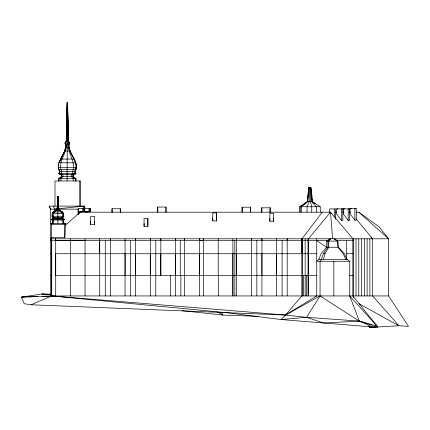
<?xml version="1.0" encoding="UTF-8"?>
<svg xmlns="http://www.w3.org/2000/svg" width="430" height="430" viewBox="0 0 430 430"><rect width="100%" height="100%" fill="white"/><g stroke="black" fill="none" stroke-linecap="round" stroke-linejoin="round"><path stroke-width="0.64" d="M57.932 208.921L57.926 196.349L57.878 223.321M99.712 295.937L99.722 238.8M99.712 253.727L99.712 240.537M125.06 275.35L125.06 253.727M130.569 295.937L130.569 240.537M135.638 275.35L135.638 253.727M150.306 275.35L150.306 253.727M160.815 253.727L160.815 275.35L160.825 238.8L160.815 240.537M175.483 295.937L175.483 253.727M199.343 275.35L199.343 253.727M232.893 253.727L232.893 295.937L232.904 238.8M236.656 275.35L236.656 253.727M251.324 240.537L251.324 238.8L251.324 295.937M261.924 275.35L261.924 253.727M261.924 295.937L261.924 238.8M276.592 295.937L276.592 253.727M282.112 295.937L282.112 240.537M301.86 253.727L301.871 238.8L301.86 295.937L285.504 315.039L280.989 319.528L226.664 312.707L51.611 295.937L21.5 297.092L24.23 303.752L31.121 304.768L285.504 315.039L306.515 317.318L359.26 321.081L377.158 326.236L372.283 326.94L280.989 319.528L306.515 317.318L323.548 323.016L359.26 321.081L372.676 325.322M329.525 212.151L329.525 208.91L335.674 208.916L335.669 219.241M334.271 216.661L334.271 208.916M336.701 208.899L336.701 214.081L341.442 220.52L342.844 220.52L342.844 208.905L336.701 208.899L338.098 208.899M341.442 220.52L341.447 208.905L342.844 208.905M343.452 208.889L343.452 214.07L348.192 220.509L349.595 220.509L349.595 208.889L343.452 208.889L344.849 208.889M348.192 220.509L348.198 208.889L349.595 208.889M350.117 208.614L350.117 213.796L354.863 220.235L356.26 220.235L356.266 208.62L350.117 208.614L351.52 208.614M354.863 220.235L354.863 208.62L356.266 208.62M307.025 212.049L307.047 206.749L309.186 201.611L309.557 187.604M31.121 304.768L51.611 295.937L51.611 240.537L50.192 238.8L51.616 237.532L51.616 223.321M64.844 223.321L64.839 237.693L51.616 237.532L52.003 237.532M110.392 240.537L110.403 238.8L110.392 295.937M125.071 238.8L125.06 295.937M135.633 240.537L135.643 238.8L135.638 295.937M150.301 240.537L150.317 238.8L150.306 295.937M175.483 240.537L175.494 238.8L175.483 275.35M184.674 240.537L184.685 238.8L184.674 295.937M276.603 238.8L276.592 275.35M287.192 240.537L287.202 238.8L287.192 295.937M70.386 238.8L70.375 295.937M85.043 295.937L85.054 238.8M218.236 238.8L218.225 275.35M236.667 238.8L236.656 295.937M261.924 240.537L261.934 238.8M300.425 212.049L300.495 206.749L307.552 201.611L308.778 187.604M301.355 212.049L301.419 206.749L307.783 201.611L308.89 187.604M66.731 140.374L66.86 130.414M67.026 117.793L67.23 102.523M299.495 212.049L299.57 206.749L307.321 201.611L312.476 201.611L320.226 206.749L320.302 212.049M84.785 212.183L84.834 206.12L49.154 206.12L50.503 209.152L50.503 295.937L388.607 295.937L408.5 326.381L398.895 325.746L369.73 327.477L368.902 326.429M59.695 161.734L64.812 151.005L65.602 147.909L65.962 144.77L65.091 143.147L66.462 141.04L67.166 102.523L67.575 102.523L68.327 141.04L69.708 143.147L68.859 144.77C68.289 154.187 80.437 162.449 74.745 171.575L75.75 173.704L73.105 174.661L73.154 176.601L75.75 178.713L75.75 180.971M66.478 140.374L66.87 119.121M66.892 117.793L67.177 102.523L66.655 141.04L65.575 143.147L66.258 144.77C66.736 153.999 57.287 162.524 61.71 171.575L60.936 173.704L62.968 174.661L62.93 176.601L60.936 178.713L60.936 180.971M58.77 180.971L58.77 178.713L61.436 176.601L61.49 174.661L58.77 173.704L59.802 171.575C53.965 162.438 66.413 154.203 65.887 144.77L65.032 143.147L66.44 141.04L68.327 141.04L69.773 143.147L68.816 144.77C68.203 154.166 80.13 162.454 74.557 171.575L75.535 173.704L72.955 174.661L73.003 176.601L75.535 178.713L75.535 180.971M52.315 213.425L53.739 211.925L56.12 210.394L57.195 208.921L57.636 196.349L58.211 196.349L58.657 208.921L59.722 210.394L62.157 211.925L63.597 213.425L63.823 216.242L52.019 216.242L53.1 217.408L53.078 218.166L51.664 219.252L52.245 220.004L52.283 223.321M56.814 209.904L57.357 208.921L57.701 196.349M64.839 237.693L65.199 225.476L80.173 212.183L330.498 212.183L352.928 238.8L352.928 295.937L353.863 297.689M52.223 214.549L52.089 216.242L53.127 217.408L52.089 216.242L52.245 213.425L53.691 211.925L56.099 210.394L57.217 208.921L57.652 196.349L57.211 208.921L56.099 210.394L53.718 211.925L52.283 213.425L63.597 213.425M307.321 201.611L308.67 187.604L311.127 187.604L312.476 201.611M66.413 141.04L64.968 143.147L65.887 144.77L64.747 151.005L58.991 162.798M58.512 166.012L58.7 164.728M59.802 171.575L74.938 171.575C80.754 162.438 68.375 154.193 68.816 144.77L69.649 143.147L68.279 141.04L67.564 102.523L68.3 141.04M323.355 259.677L325.042 253.469L328.762 247.266L328.73 241.096L330.686 238.8M321.334 259.677L323.408 253.469L327.913 247.266L327.913 241.096L330.342 238.8M372.283 326.94L359.26 321.081L349.746 295.937L349.746 261.268L316.743 261.268L318.721 259.677L321.21 253.469L326.606 247.266L326.606 241.096L329.708 238.8M68.483 144.77L69.165 143.147M65.935 223.321L65.199 225.476M57.373 208.921L56.507 210.394L53.524 213.425L53.347 216.242L54.185 217.408L54.169 218.166L53.073 219.252L53.524 220.004L53.524 223.321M306.515 317.318L320.054 295.937L320.054 261.268L321.64 259.677M302.064 238.8L322.274 212.183M63.565 223.321L63.527 220.004L64.102 219.252L62.737 218.166L53.078 218.166L51.702 219.252L52.283 220.004L63.597 220.004L64.177 219.252L62.769 218.166L62.715 217.408L63.753 216.242L63.527 213.425L62.13 211.925L59.732 210.394L58.657 208.921L57.195 208.921L56.11 210.394L59.748 210.394L62.103 211.925L63.527 213.425M63.565 220.004L64.14 219.252L62.71 218.166L62.689 217.408L63.791 216.242M331.121 213.339L330.498 212.183L308.466 238.8L308.466 295.937M63.823 216.242L62.748 217.408L53.1 217.408M79.555 213.06L78.104 214.382L78.104 208.647L90.574 208.647L90.574 211.512L78.104 211.517L80.517 212.183L82.925 211.517L82.925 208.647M59.206 178.713L61.737 176.601M53.137 218.166L51.74 219.252L52.315 220.004L52.315 223.321M51.611 295.937L285.504 315.039L316.743 295.937L316.743 238.8M285.504 315.039L320.054 295.937L359.26 321.081M241.999 211.899L242.165 207.152L242.165 212.103M250.453 212.103L250.453 207.152L250.287 211.899M261.671 212.538L261.832 207.787L261.838 212.119M270.121 212.119L270.121 207.787L269.959 212.538M61.49 174.661L73.256 174.661L75.97 173.704L74.938 171.575M83.028 211.85C86.194 212.452 83.463 204.465 84.232 211.517L86.634 212.178L89.182 211.512L89.182 208.647L89.042 211.517M88.628 212.017L90.434 211.517L90.574 208.647M53.433 206.12L54.615 209.152L57.265 208.873M58.587 208.738L83.726 206.12L84.785 209.152M352.928 295.937L377.787 326.934L369.73 327.477L369.112 326.311M26.122 296.958L21.5 297.092L41.785 294.034L50.493 294.12M27.445 296.92L37.356 296.635M42.64 296.485L48.585 296.313M64.968 143.147L69.773 143.147M65.887 144.77L68.859 144.77M65.505 147.909L69.235 147.909M64.677 151.005L70.063 151.005M60.576 159.062L74.164 159.062M58.77 162.798L75.97 162.798M58.082 167.297L76.658 167.297M58.426 169.447L76.314 169.447M58.77 173.704L75.97 173.704M61.436 176.601L73.304 176.601L75.97 178.713L75.97 180.971M58.77 178.713L75.97 178.713M299.57 206.749L320.226 206.749M241.999 207.228L250.453 207.152M261.666 207.867L270.121 207.787M57.271 209.152L50.503 209.152L49.213 206.12M58.593 209.152L78.475 209.152M53.691 211.925L62.157 211.925M335.287 212.183L336.754 212.183M342.522 212.183L344 212.183M349.052 212.183L350.359 212.183M356.233 212.183L358.846 212.183L379.061 226.82L388.607 238.8L388.607 295.937M94.38 216.548L90.553 216.548L90.579 224.503L94.38 224.503L94.353 216.548M147.877 218.408L144.05 218.408L144.077 226.363L147.877 226.363L147.877 218.408L147.877 226.363M52.245 218.693L63.597 218.693M51.664 219.252L64.177 219.252M212.78 220.923L216.58 220.923L216.58 212.968L212.753 212.968L212.78 220.923L212.753 218.15M269.884 221.262L273.679 221.262L273.652 213.301L269.852 213.301L269.884 221.262L269.852 218.483M51.611 224.562L65.231 224.562L65.957 223.321L50.885 223.321L51.611 224.562L50.907 223.321M50.192 238.8L388.607 238.8L358.846 212.183M50.503 240.537L302.306 240.537M308.466 240.537L328.622 240.537M335.878 240.537L352.928 240.537M85.043 240.537L55.706 240.537L55.706 295.937M301.86 240.612L308.466 240.612M326.606 241.096L337.926 241.096L338.415 247.266L344.21 253.469L347.182 259.677M326.606 247.266L338.415 247.266M323.408 253.469L325.042 253.469M50.503 253.727L51.724 253.727M316.743 253.727L55.706 253.727L55.706 275.35L316.743 275.35M346.435 253.727L352.928 253.727M308.02 253.802L308.466 253.802M318.721 259.677L347.488 259.677L349.746 261.268M50.503 275.35L51.724 275.35M349.681 275.35L352.928 275.35M258.849 316.351L222.923 315.066L182.304 310.702M49.154 294.324L41.785 294.034L50.46 294.856M375.234 326.128L377.787 326.934L349.746 295.937M59.206 173.704L61.786 174.661M358.986 303.714L398.895 325.746L372.665 295.937L372.665 238.8L356.104 218.838M217.064 311.82L222.923 315.066L221.289 312.164M334.368 238.8L337.926 241.096M316.743 240.537L326.644 247.449M334.185 238.8L337.442 241.096L337.899 247.266L343.145 253.469L345.844 259.677M312.244 201.611L314.959 203.583M371.058 237.586L372.665 238.8M58.485 208.921L59.308 210.394L62.232 213.425L62.404 216.242L61.581 217.408L61.597 218.166L62.672 219.252L62.232 220.004L62.232 223.321M374.938 324.118L377.787 326.934M50.353 238.8L51.74 240.537L51.74 295.937M58.657 208.921L59.748 210.394M59.335 210.394L58.496 208.921L58.141 196.349M58.485 168.372L58.652 169.447L59.996 171.575L58.991 173.704L61.635 174.661L61.587 176.601L58.991 178.713L58.991 180.971M311.132 188.937L311.427 192.269M311.54 193.607L311.836 196.94M311.949 198.273L312.185 200.939M330.498 212.183L332.621 238.8M311.116 190.27L311.277 192.269M311.54 195.607L311.642 196.94M310.675 187.604L311.53 201.611L316.448 206.749L316.496 212.049M73.256 174.661L73.304 176.601M310.116 187.604L310.358 201.611L311.745 206.749L311.761 212.049M83.726 206.12L83.769 208.545M67.65 111.155L67.526 102.523L68.021 141.04L68.999 143.147C66.204 152.731 77.04 162.04 72.509 171.575L73.207 173.704L71.364 174.661L71.396 176.601L73.207 178.713L73.207 180.971M67.73 116.466L67.999 135.063M273.652 218.483L273.679 221.262M216.58 220.923L216.553 212.968M144.05 223.589L144.077 226.363M94.353 221.729L94.38 224.503M90.553 221.729L90.579 224.503M67.381 111.155L67.376 102.523L67.075 180.971M369.891 238.8L369.891 295.937M367.113 238.8L367.113 295.937M364.334 238.8L364.334 295.937M361.56 238.8L361.56 295.937M358.781 238.8L358.781 295.937M356.008 238.8L356.008 295.937M353.229 238.8L353.229 295.937M346.435 240.537L346.435 259.263M333.852 261.268L333.852 295.937M308.02 238.8L308.02 295.937M306.461 275.35L306.461 295.937M305.16 238.8L305.16 295.937M303.607 275.35L303.607 295.937M302.306 238.8L302.306 295.937M256.844 240.537L256.844 295.937M234.85 240.537L234.85 295.937M218.295 275.345L218.295 295.937M203.557 295.937L203.567 238.8L203.551 240.709L199.343 240.709L199.353 238.8L199.343 295.937M180.863 275.35L180.863 295.937M180.272 240.537L180.272 275.35M170.452 275.35L170.452 295.937M166.082 212.076L166.082 207.05L157.611 207.05L157.611 212.183M165.899 207.05L165.899 212.183M157.794 207.05L157.794 212.076M155.784 240.537L155.784 295.937M120.411 212.511L120.411 208.744L111.945 208.744L111.945 211.952M120.228 208.744L120.228 211.952M112.128 208.744L112.128 212.511M105.275 240.537L105.275 295.937M83.071 208.647L83.071 211.517M80.496 206.12L80.496 180.971L54.986 180.971L54.986 206.12M79.738 180.971L79.738 206.12M78.249 208.647L78.249 214.382M63.597 220.004L63.597 223.321M54.615 209.152L54.615 211.786M51.6 238.8L51.589 240.537L51.578 238.8M55.717 238.8L55.706 240.537L55.717 238.8M65.521 223.321L64.839 224.562L65.543 223.321"/></g></svg>
